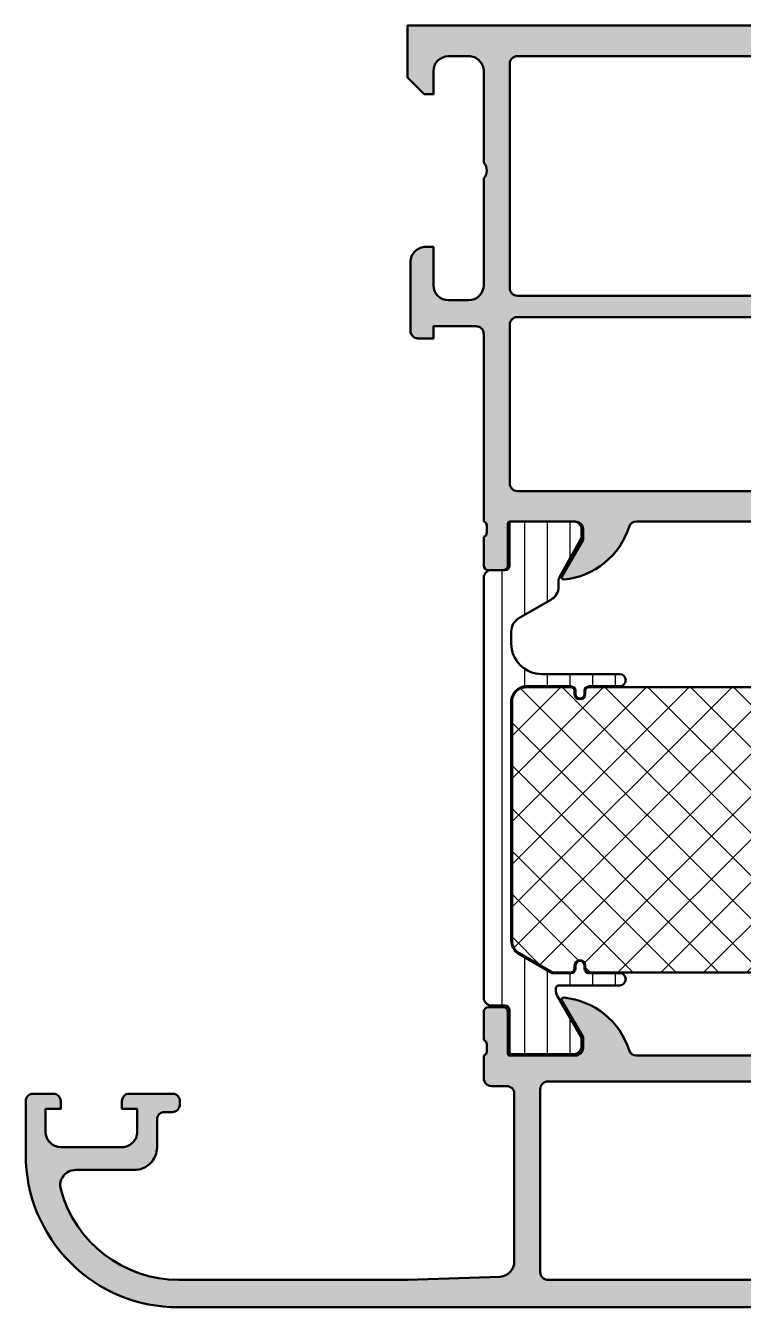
# Model space of a CAD drawing. Extents: x 0 to 94, y 0 to 84.
# Drawn here: x 0 to 47, y 0 to 84 of the extents above; entities that cross this region are included whole.
import ezdxf

# ---------------------------------------------------------------- set-up
doc = ezdxf.new("R2010")
doc.units = 0
for name, color, linetype, lineweight in [('0S-Alu contour', 7, 'Continuous', 50), ('0S-Alu hatch', 252, 'Continuous', 25), ('0S-Plastic contour', 254, 'Continuous', 50), ('0S-Plastic hatch', 253, 'Continuous', 25), ('0S-PT contour', 91, 'Continuous', 50), ('0S-PT hatch', 103, 'Continuous', 25)]:
    doc.layers.add(name, color=color, linetype=linetype, lineweight=lineweight)

# ---------------------------------------------------------------- blocks, each defined once
blk = doc.blocks.new('375530__6E255F5E_7215_4B21_BA2A_A71783EE3328_')
at = {"layer": '0S-Alu hatch'}
h = blk.add_hatch(color=256, dxfattribs=at)
edge = h.paths.add_edge_path()
edge.add_line((29.9999999999714, 16.5000152587884), (29.99999999997158, 14.99999999999932))
edge.add_arc((30.50001581442956, 15.0000158144573), 0.5000158147080705, 180.0018121461791, 269.9981878539085)
edge.add_line((30.49999999997146, 14.49999999999931), (31.49999999997169, 14.50001525878827))
edge.add_ellipse((31.49998418459643, 13.99999944366303), major_axis=(-0.5000158153753507, 0), ratio=1, start_angle=180.0000637535141, end_angle=269.99818774881413, ccw=False)
edge.add_line((31.99999999997146, 13.99999999999932), (31.99999999994316, 2.997451782227017))
edge.add_ellipse((30.99998945028843, 2.99746770164887), major_axis=(-1.000010549781437, 0), ratio=1, start_angle=94.08683987230688, end_angle=179.9990878939899, ccw=False)
edge.add_line((31.07125854486469, 2.000000000000114), (24.99999999997362, 1.799996406879358))
edge.add_line((24.99999999997362, 1.799996406879358), (10.0240386663645, 1.800002095251556))
edge.add_ellipse((10.02403866636444, 9.800002095251575), major_axis=(-8.000000000000018, 0), ratio=1, start_angle=14.900313355241622, end_angle=90.0000000000004, ccw=False)
edge.add_ellipse((3.259415955176407, 8.000035546874276), major_axis=(-1.000000000000137, 0), ratio=1, start_angle=-90.00000000000239, end_angle=14.900313355237927, ccw=False)
edge.add_line((3.25941595517645, 9.000035546874413), (7.099997656249342, 9.000035546874415))
edge.add_arc((7.113485404161719, 10.48658897996129), 1.486614620123902, 269.4801600747283, 359.8977336858262)
edge.add_line((8.60009765625, 10.4839355468747), (8.599997656249798, 12.3000976562497))
edge.add_ellipse((9.099948828125022, 12.30009765624943), major_axis=(-0.4999511718752245, 0), ratio=1, start_angle=269.99999999997885, end_angle=360, ccw=False)
edge.add_line((9.099948828125207, 12.80004882812466), (9.600037093931633, 12.80004882812454))
edge.add_arc((9.60003709393142, 13.30004882812453), 0.4999999999999858, 270.0000000000244, 360)
edge.add_line((10.1000370939314, 13.30004882812477), (10.10003709393163, 13.50004882812459))
edge.add_arc((9.600037093931675, 13.50004882812452), 0.4999999999999574, 0, 90.00000000000487)
edge.add_line((9.600037093931633, 14.00004882812448), (6.800048828125227, 14.00004882812459))
edge.add_arc((6.800048828125014, 13.50004882812435), 0.5000000000002416, 89.99999999997557, 180)
edge.add_line((6.300048828124772, 13.50004882812435), (6.300048828124772, 13.00004882812459))
edge.add_line((6.300048828124772, 13.00004882812459), (7.300048828124772, 13.00004882812459))
edge.add_line((7.300048828124772, 13.00004882812459), (7.300048828124886, 11.50004882812448))
edge.add_ellipse((6.300048828124744, 11.50004882812462), major_axis=(-1.000000000000142, 0), ratio=1, start_angle=89.99999999999511, end_angle=180, ccw=False)
edge.add_line((6.300048828124658, 10.50004882812447), (2.300048828124658, 10.50004882812447))
edge.add_ellipse((2.300048828124772, 11.50004882812425), major_axis=(-0.9999999999997726, 0), ratio=1, start_angle=0, end_angle=89.99999999999352, ccw=False)
edge.add_line((1.300048828125, 11.50004882812425), (1.300048828124886, 13.00004882812436))
edge.add_line((1.300048828124886, 13.00004882812436), (2.300048828124772, 13.00004882812459))
edge.add_line((2.300048828124772, 13.00004882812459), (2.300048828125113, 13.50004882812436))
edge.add_arc((1.800048828125056, 13.5000488281243), 0.500000000000057, 0, 89.99999999999349)
edge.add_line((1.800048828125113, 14.00004882812436), (0.5000488281249318, 14.00004882812436))
edge.add_arc((0.5000488281244913, 13.49999999999987), 0.5000488281244913, 89.99999999994952, 180)
edge.add_line((0, 13.49999999999987), (0, 9.999999999999773))
edge.add_arc((9.999999999999888, 9.999999999999888), 9.999999999999888, 180, 270.0000000000006)
edge.add_line((9.99999999999999, 0), (83.99996948239333, 0))
edge.add_arc((83.9999694823934, 10.00005071949983), 10.00005071949983, 269.9999999999997, 360)
edge.add_line((94.00002020189322, 10.00005071949976), (93.99996948239357, 13.49999999999977))
edge.add_arc((93.49992065426876, 13.49999999999956), 0.5000488281248039, 0, 90.00000000005373)
edge.add_line((93.4999206542683, 14.00004882812436), (92.19992065426798, 14.00004882812436))
edge.add_arc((92.1999206542682, 13.5000488281245), 0.4999999999998579, 90.0000000000228, 180)
edge.add_line((91.69992065426834, 13.5000488281245), (91.69992065426857, 13.00004882812459))
edge.add_line((91.69992065426857, 13.00004882812459), (92.69992065426857, 13.00004882812447))
edge.add_line((92.69992065426857, 13.00004882812447), (92.6999206542681, 11.50004882812448))
edge.add_ellipse((91.69992065426834, 11.50004882812425), major_axis=(-0.9999999999997726, 0), ratio=1, start_angle=90.00000000001961, end_angle=180, ccw=False)
edge.add_line((91.69992065426868, 10.50004882812447), (87.69992065426845, 10.50004882812447))
edge.add_ellipse((87.6999206542686, 11.50004882812473), major_axis=(-1.000000000000255, 0), ratio=1, start_angle=0, end_angle=89.99999999999193, ccw=False)
edge.add_line((86.69992065426834, 11.50004882812473), (86.69992065426857, 13.00004882812459))
edge.add_line((86.69992065426857, 13.00004882812459), (87.69992065426857, 13.00004882812447))
edge.add_line((87.69992065426857, 13.00004882812447), (87.69992065426857, 13.50004882812448))
edge.add_arc((87.19992065426833, 13.50004882812435), 0.5000000000002416, 0, 90.00000000003746)
edge.add_line((87.19992065426798, 14.00004882812459), (84.39993238846137, 14.00004882812436))
edge.add_arc((84.39993238846144, 13.50004882812463), 0.49999999999973, 90.00000000000813, 180)
edge.add_line((83.8999323884617, 13.50004882812463), (83.89993238846205, 13.30004882812488))
edge.add_arc((84.39993238846183, 13.30004882812444), 0.4999999999997869, 180, 269.9999999999593)
edge.add_line((84.39993238846147, 12.80004882812466), (84.90002065426825, 12.80004882812477))
edge.add_ellipse((84.90002065426823, 12.30009765624946), major_axis=(-0.4999511718753098, 0), ratio=1, start_angle=180, end_angle=269.9999999999984, ccw=False)
edge.add_line((85.39997182614356, 12.30009765624948), (85.39987182614334, 10.48393554687459))
edge.add_arc((86.88648407823162, 10.48658897996118), 1.4866146201239, 180.1022663141809, 270.5198399252717)
edge.add_line((86.899971826144, 9.000035546874305), (90.74055352721689, 9.000035546874415))
edge.add_ellipse((90.7405535272169, 8.000035546874376), major_axis=(-1.000000000000039, 0), ratio=1, start_angle=165.0996866447616, end_angle=270.00000000000165, ccw=False)
edge.add_ellipse((83.97593081602872, 9.80000209525161), major_axis=(-8.000000000000053, 0), ratio=1, start_angle=90.00000000000102, end_angle=165.0996866447592, ccw=False)
edge.add_line((83.97593081602886, 1.800002095251556), (69.00017703034712, 1.799996406958143))
edge.add_line((69.00017703034712, 1.799996406958143), (62.92871093744349, 2.000000000000454))
edge.add_ellipse((62.99998003201956, 2.997467701649137), major_axis=(-1.000010549781349, 0), ratio=1, start_angle=0.0009121060101051626, end_angle=85.9131601277042, ccw=False)
edge.add_line((61.99996948236492, 2.997451782227016), (61.99996948239345, 13.99999999999943))
edge.add_ellipse((62.49995404573664, 14.00001543665613), major_axis=(-0.4999845635814881, 0), ratio=1, start_angle=-90.00176896515723, end_angle=0.0017689652212879992, ccw=False)
edge.add_line((62.49996948239322, 14.49999999999931), (63.49996948239345, 14.50001525878849))
edge.add_arc((63.49998491991129, 14.99999982103224), 0.4999845624820759, 269.9982309361424, 360.0000205083468)
edge.add_line((63.99996948239333, 14.99999999999932), (63.99996948239333, 16.50001525878911))
edge.add_ellipse((64.07880592893582, 16.76753585078185), major_axis=(-0.2788950563269165, 0), ratio=1, start_angle=-1.1645893740098927, end_angle=73.58012358059523, ccw=False)
edge.add_line((63.79996848239328, 16.77320425877979), (63.79996848239327, 17.22679825877976))
edge.add_ellipse((64.07883657803644, 17.23245891825683), major_axis=(-0.2789255417371578, 0), ratio=1, start_angle=-73.57540544464229, end_angle=1.1628700728880972, ccw=False)
edge.add_line((63.99996948239326, 17.50000225877977), (63.99996948239326, 19.38001325878829))
edge.add_arc((63.69996948239327, 19.38001325878829), 0.2999999999999971, 0, 90)
edge.add_line((63.69996948239327, 19.68001325878829), (62.71999516335047, 19.68001325878829))
edge.add_arc((62.71999516335047, 19.38001325878829), 0.3000000000000007, 90, 180)
edge.add_line((62.41999516335048, 19.38001325878829), (62.41999516335048, 16.62001525878831))
edge.add_ellipse((62.29999516335047, 16.62001525878829), major_axis=(-0.1200000000000045, 0), ratio=1, start_angle=90.00000000000682, end_angle=180, ccw=False)
edge.add_line((62.29999516335048, 16.50001525878829), (57.99996948239325, 16.50001525878829))
edge.add_ellipse((57.99996948239324, 17.00001525878828), major_axis=(-0.5, 0), ratio=1, start_angle=0, end_angle=90.00000000000159, ccw=False)
edge.add_line((57.49996948239324, 17.00001525878828), (57.49996948239328, 17.70001525878828))
edge.add_line((57.49996948239328, 17.70001525878828), (58.88146494001562, 20.09283558181587))
edge.add_arc((58.76184969774499, 20.16189547414003), 0.138119784648272, 329.9999999999891, 455.6225775507785)
edge.add_arc((59.23819272356719, 15.32340639694106), 4.999999999999443, 95.62257755079484, 162.2515836439309)
edge.add_ellipse((53.99996948239333, 17.0000152587889), major_axis=(-0.5000000000006217, 0), ratio=1, start_angle=89.99999999998857, end_angle=162.251583643918, ccw=False)
edge.add_line((53.99996948239323, 16.50001525878828), (39.99999999997136, 16.50001525878829))
edge.add_ellipse((39.9999999999714, 17.00001525878773), major_axis=(-0.4999999999994387, 0), ratio=1, start_angle=17.74841635606481, end_angle=89.99999999999591, ccw=False)
edge.add_arc((34.76177675879756, 15.3234063969398), 5.000000000000629, 17.74841635607177, 84.37742244920776)
edge.add_arc((35.23811978461964, 20.16189547413998), 0.1381197846482636, 84.37742244921516, 210.0000000000164)
edge.add_line((35.11850454234902, 20.09283558181582), (36.49999999997139, 17.70001525878825))
edge.add_line((36.49999999997139, 17.70001525878825), (36.49999999997137, 17.00001525878828))
edge.add_ellipse((35.99999999997135, 17.0000152587883), major_axis=(-0.5000000000000142, 0), ratio=1, start_angle=90.00000000000159, end_angle=180, ccw=False)
edge.add_line((35.99999999997137, 16.50001525878828), (31.69997431901419, 16.50001525878841))
edge.add_ellipse((31.69997431901418, 16.6200152587884), major_axis=(-0.1199999999999974, 0), ratio=1, start_angle=0, end_angle=90.00000000000341, ccw=False)
edge.add_line((31.57997431901419, 16.6200152587884), (31.57997431901419, 19.38001325878839))
edge.add_arc((31.27997431901417, 19.38001325878839), 0.3000000000000149, 0, 89.99999999999935)
edge.add_line((31.27997431901417, 19.68001325878841), (30.29999999997139, 19.68001325878841))
edge.add_arc((30.29999999997139, 19.3800132587884), 0.3000000000000007, 90.00000000000067, 180)
edge.add_line((29.9999999999714, 19.3800132587884), (29.9999999999714, 17.50000225877988))
edge.add_ellipse((29.92113290432823, 17.23245891825694), major_axis=(-0.2789255417371423, 0), ratio=1, start_angle=178.8371299271139, end_angle=253.5754054446462, ccw=False)
edge.add_line((30.20000099997139, 17.22679825877988), (30.20000099997139, 16.77320425877989))
edge.add_ellipse((29.92116355342835, 16.76753585078152), major_axis=(-0.2788950563274307, 0), ratio=1, start_angle=106.4198764194924, end_angle=181.1645893740976, ccw=False)
edge = h.paths.add_edge_path()
edge.add_line((59.7999816894104, 1.800015497207027), (34.19998779295429, 1.800015497207027))
edge.add_ellipse((34.20001447298461, 2.300042177237344), major_axis=(-0.5000266807421027, 0), ratio=1, start_angle=0.0030571432409942645, end_angle=89.99694285686343, ccw=False)
edge.add_line((33.69998779295429, 2.300015497207027), (33.69998779295429, 14.30001220703059))
edge.add_ellipse((34.20001447298461, 14.29998552700027), major_axis=(-0.5000266807421027, 0), ratio=1, start_angle=270.0030571431366, end_angle=359.99694285675906, ccw=False)
edge.add_line((34.19998779295429, 14.80001220703059), (59.7999816894104, 14.80001220703059))
edge.add_ellipse((59.79997677459123, 14.3000378091582), major_axis=(-0.4999743978965494, 0), ratio=1, start_angle=179.9970660620503, end_angle=269.9994367743692, ccw=False)
edge.add_line((60.29995117183228, 14.30001220703059), (60.29995117183228, 2.300015497207027))
edge.add_ellipse((59.79997677459121, 2.299989895079434), major_axis=(-0.4999743978965638, 0), ratio=1, start_angle=90.00056322563239, end_angle=180.0029339379498, ccw=False)
at = {"layer": '0S-Alu contour', "color": 7}
for points in [[(29.9999999999714, 19.3800132587884), (29.9999999999714, 17.50000225877988)], [(31.27997431901417, 19.68001325878841), (30.29999999997139, 19.68001325878841)], [(31.57997431901419, 16.6200152587884), (31.57997431901419, 19.38001325878839)], [(35.11850454234902, 20.09283558181582), (36.49999999997139, 17.70001525878825), (36.49999999997137, 17.00001525878828)], [(57.49996948239324, 17.00001525878828), (57.49996948239328, 17.70001525878828), (58.88146494001562, 20.09283558181587)], [(62.41999516335048, 19.38001325878829), (62.41999516335048, 16.62001525878831)], [(63.69996948239327, 19.68001325878829), (62.71999516335047, 19.68001325878829)], [(63.99996948239326, 17.50000225877977), (63.99996948239326, 19.38001325878829)], [(30.20000099997139, 17.22679825877988), (30.20000099997139, 16.77320425877989)], [(63.79996848239328, 16.77320425877979), (63.79996848239327, 17.22679825877976)], [(29.9999999999714, 16.5000152587884), (29.99999999997158, 14.99999999999932)], [(35.99999999997137, 16.50001525878828), (31.69997431901419, 16.50001525878841)], [(53.99996948239323, 16.50001525878828), (39.99999999997136, 16.50001525878829)], [(62.29999516335048, 16.50001525878829), (57.99996948239325, 16.50001525878829)], [(63.99996948239333, 14.99999999999932), (63.99996948239333, 16.50001525878911)], [(30.49999999997146, 14.49999999999931), (31.49999999997169, 14.50001525878827)], [(33.69998779295429, 2.300015497207027), (33.69998779295429, 14.30001220703059)], [(34.19998779295429, 14.80001220703059), (59.7999816894104, 14.80001220703059)], [(60.29995117183228, 14.30001220703059), (60.29995117183228, 2.300015497207027)], [(62.49996948239322, 14.49999999999931), (63.49996948239345, 14.50001525878849)], [(0, 13.49999999999987), (0, 9.999999999999773)], [(1.800048828125113, 14.00004882812436), (0.5000488281249318, 14.00004882812436)], [(1.300048828125, 11.50004882812425), (1.300048828124886, 13.00004882812436), (2.300048828124772, 13.00004882812459), (2.300048828125113, 13.50004882812436)], [(6.300048828124772, 13.50004882812435), (6.300048828124772, 13.00004882812459), (7.300048828124772, 13.00004882812459), (7.300048828124886, 11.50004882812448)], [(9.600037093931633, 14.00004882812448), (6.800048828125227, 14.00004882812459)], [(10.1000370939314, 13.30004882812477), (10.10003709393163, 13.50004882812459)], [(31.99999999997146, 13.99999999999932), (31.99999999994316, 2.997451782227017)], [(61.99996948236492, 2.997451782227016), (61.99996948239345, 13.99999999999943)], [(83.8999323884617, 13.50004882812463), (83.89993238846205, 13.30004882812488)], [(87.19992065426798, 14.00004882812459), (84.39993238846137, 14.00004882812436)], [(86.69992065426834, 11.50004882812473), (86.69992065426857, 13.00004882812459), (87.69992065426857, 13.00004882812447), (87.69992065426857, 13.50004882812448)], [(91.69992065426834, 13.5000488281245), (91.69992065426857, 13.00004882812459), (92.69992065426857, 13.00004882812447), (92.6999206542681, 11.50004882812448)], [(93.4999206542683, 14.00004882812436), (92.19992065426798, 14.00004882812436)], [(94.00002020189322, 10.00005071949976), (93.99996948239357, 13.49999999999977)], [(9.099948828125207, 12.80004882812466), (9.600037093931633, 12.80004882812454)], [(84.39993238846147, 12.80004882812466), (84.90002065426825, 12.80004882812477)], [(8.60009765625, 10.4839355468747), (8.599997656249798, 12.3000976562497)], [(85.39997182614356, 12.30009765624948), (85.39987182614334, 10.48393554687459)], [(6.300048828124658, 10.50004882812447), (2.300048828124658, 10.50004882812447)], [(91.69992065426868, 10.50004882812447), (87.69992065426845, 10.50004882812447)], [(3.25941595517645, 9.000035546874413), (7.099997656249342, 9.000035546874415)], [(86.899971826144, 9.000035546874305), (90.74055352721689, 9.000035546874415)], [(31.07125854486469, 2.000000000000114), (24.99999999997362, 1.799996406879358), (10.0240386663645, 1.800002095251556)], [(59.7999816894104, 1.800015497207027), (34.19998779295429, 1.800015497207027)], [(83.97593081602886, 1.800002095251556), (69.00017703034712, 1.799996406958143), (62.92871093744349, 2.000000000000454)], [(9.99999999999999, 0), (83.99996948239333, 0)]]:
    blk.add_lwpolyline(points, dxfattribs=at)
for centre, radius, start, end in [((35.23811978461964, 20.16189547413998), 0.1381197846482636, 84.37742244921516, 210.0000000000164), ((34.76177675879756, 15.3234063969398), 5.000000000000629, 17.74841635607177, 84.37742244920776), ((59.23819272356719, 15.32340639694106), 4.999999999999443, 95.62257755079484, 162.2515836439309), ((58.76184969774499, 20.16189547414003), 0.138119784648272, 329.9999999999891, 95.62257755077854), ((30.29999999997139, 19.3800132587884), 0.3000000000000007, 90.00000000000067, 180), ((31.27997431901417, 19.38001325878839), 0.3000000000000149, 0, 89.99999999999935), ((62.71999516335047, 19.38001325878829), 0.3000000000000007, 90, 180), ((63.69996948239327, 19.38001325878829), 0.2999999999999971, 0, 90), ((30.50001581442956, 15.0000158144573), 0.5000158147080705, 180.0018121461791, 269.9981878539085), ((63.49998491991129, 14.99999982103224), 0.4999845624820759, 269.9982309361424, 2.05083467477e-05), ((0.5000488281244913, 13.49999999999987), 0.5000488281244913, 89.99999999994952, 180), ((1.800048828125056, 13.5000488281243), 0.500000000000057, 0, 89.99999999999349), ((6.800048828125014, 13.50004882812435), 0.5000000000002416, 89.99999999997557, 180), ((9.600037093931675, 13.50004882812452), 0.4999999999999574, 0, 90.00000000000487), ((84.39993238846144, 13.50004882812463), 0.49999999999973, 90.00000000000813, 180), ((87.19992065426833, 13.50004882812435), 0.5000000000002416, 0, 90.00000000003746), ((92.1999206542682, 13.5000488281245), 0.4999999999998579, 90.0000000000228, 180), ((93.49992065426876, 13.49999999999956), 0.5000488281248039, 0, 90.00000000005373), ((9.60003709393142, 13.30004882812453), 0.4999999999999858, 270.0000000000244, 0), ((84.39993238846183, 13.30004882812444), 0.4999999999997869, 180, 269.9999999999593), ((7.113485404161719, 10.48658897996129), 1.486614620123902, 269.4801600747283, 359.8977336858262), ((86.88648407823162, 10.48658897996118), 1.4866146201239, 180.1022663141809, 270.5198399252717), ((9.999999999999888, 9.999999999999888), 9.999999999999888, 180, 270.0000000000006), ((83.9999694823934, 10.00005071949983), 10.00005071949983, 269.9999999999997, 0)]:
    blk.add_arc(centre, radius, start, end, dxfattribs=at)
at = {"layer": '0S-Alu contour', "color": 7, "extrusion": (0, 0, -1)}
for centre, radius, start, end in [((-29.92113290432823, 17.23245891825694), 0.2789255417371423, 106.4245945553538, 181.1628700728862), ((-35.99999999997135, 17.0000152587883), 0.5000000000000142, 180, 269.9999999999984), ((-39.9999999999714, 17.00001525878773), 0.4999999999994387, 270.0000000000041, 342.2515836439352), ((-53.99996948239333, 17.0000152587889), 0.5000000000006217, 197.7484163560821, 270.0000000000114), ((-57.99996948239324, 17.00001525878828), 0.5, 269.9999999999984, 0), ((-64.07883657803644, 17.23245891825683), 0.2789255417371578, 358.8371299271119, 73.57540544464234), ((-29.92116355342835, 16.76753585078152), 0.2788950563274307, 178.8354106259024, 253.5801235805076), ((-31.69997431901418, 16.6200152587884), 0.1199999999999974, 269.9999999999966, 0), ((-62.29999516335047, 16.62001525878829), 0.1200000000000045, 180, 269.9999999999932), ((-64.07880592893582, 16.76753585078185), 0.2788950563269165, 286.4198764194048, 1.164589374009916), ((-31.49998418459643, 13.99999944366303), 0.5000158153753507, 90.00181225118585, 179.9999362464859), ((-34.20001447298461, 14.29998552700027), 0.5000266807421027, 0.0030571432409504, 89.99694285686341), ((-59.79997677459123, 14.3000378091582), 0.4999743978965494, 90.00056322563078, 180.0029339379498), ((-62.49995404573664, 14.00001543665613), 0.4999845635814881, 359.9982310347787, 90.00176896515715), ((-9.099948828125022, 12.30009765624943), 0.4999511718752246, 0, 90.00000000002115), ((-84.90002065426823, 12.30009765624946), 0.4999511718753098, 90.0000000000016, 180), ((-2.300048828124772, 11.50004882812425), 0.9999999999997726, 270.0000000000065, 0), ((-6.300048828124744, 11.50004882812462), 1.000000000000142, 180, 270.0000000000049), ((-87.6999206542686, 11.50004882812473), 1.000000000000255, 270.0000000000081, 0), ((-91.69992065426834, 11.50004882812425), 0.9999999999997726, 180, 269.9999999999804), ((-3.259415955176407, 8.000035546874276), 1.000000000000137, 345.0996866447621, 90.00000000000249), ((-90.7405535272169, 8.000035546874376), 1.000000000000039, 89.99999999999837, 194.9003133552385), ((-10.02403866636444, 9.800002095251575), 8.000000000000018, 269.9999999999996, 345.0996866447584), ((-83.97593081602872, 9.80000209525161), 8.000000000000053, 194.9003133552409, 269.999999999999), ((-30.99998945028843, 2.99746770164887), 1.000010549781437, 180.0009121060101, 265.9131601276931), ((-62.99998003201956, 2.997467701649137), 1.000010549781349, 274.0868398722958, 359.9990878939899), ((-34.20001447298461, 2.300042177237344), 0.5000266807421027, 270.0030571431366, 359.996942856759), ((-59.79997677459121, 2.299989895079434), 0.4999743978965638, 179.9970660620502, 269.9994367743676)]:
    blk.add_arc(centre, radius, start, end, dxfattribs=at)
blk = doc.blocks.new('398960__DC1D33CC_0C0A_4DEE_B283_9D5B9E43F5C8_')
at = {"layer": '0S-Alu hatch'}
h = blk.add_hatch(color=256, dxfattribs=at)
edge = h.paths.add_edge_path()
edge.add_line((68.99982738969332, 84.00000000000027), (24.99995434281418, 84))
edge.add_line((24.99995434281418, 84), (24.99995434281304, 80.60000610351602))
edge.add_line((24.99995434281304, 80.60000610351602), (26.09995281693516, 79.50000000000016))
edge.add_line((26.09995281693516, 79.50000000000016), (26.69995129105603, 79.50000000000004))
edge.add_line((26.69995129105603, 79.50000000000004), (26.69995129105574, 81.00012054488423))
edge.add_ellipse((27.69995681065392, 81.00011502528507), major_axis=(-1.000005519613415, 0), ratio=1, start_angle=270.00031624785674, end_angle=359.99968375205344, ccw=False)
edge.add_line((27.69995129105711, 82.00012054488327), (28.99994671340822, 82.00012054488317))
edge.add_ellipse((28.99996197232481, 81.00012817440363), major_axis=(-0.9999923705959503, 0), ratio=1, start_angle=179.9991257291162, end_angle=270.00087427819085, ccw=False)
edge.add_line((29.99995434280435, 81.00011291561457), (29.99994671341879, 74.99999992976777))
edge.add_ellipse((29.47499914326169, 74.5000075989749), major_axis=(-0.7249567450996857, 0), ratio=1, start_angle=136.3947622149086, end_angle=223.6052377851316, ccw=False)
edge.add_line((29.99994671341914, 74.00001526818241), (29.99999999997168, 66.999999725347))
edge.add_ellipse((28.99994120224212, 67.00005852307635), major_axis=(-1.000058799458046, 0), ratio=1, start_angle=90.00336866361329, end_angle=179.996631336242, ccw=False)
edge.add_line((28.9999999999706, 65.99999972534678), (27.69995117184623, 65.99999972534731))
edge.add_ellipse((27.70003868852883, 67.00008712281031), major_axis=(-1.000087401292255, 0), ratio=1, start_angle=0.0050070680665044165, end_angle=89.9949861016645, ccw=False)
edge.add_line((26.6999512910554, 66.99999972534881), (26.69995129105569, 69.50001525878899))
edge.add_line((26.69995129105569, 69.50001525878899), (26.19995129104562, 69.50001525878884))
edge.add_arc((26.19992840199925, 68.50003814624455), 0.9999771128062463, 89.99868852422958, 180.0034971356453)
edge.add_line((25.19995129105569, 68.49997711111014), (25.2000123262121, 63.999999725347))
edge.add_arc((25.69998158559173, 63.99997661371024), 0.4999692599138061, 179.9973514386468, 270.0035228322654)
edge.add_line((25.70001232621267, 63.50000735474148), (26.70001232621188, 63.4999997253471))
edge.add_line((26.70001232621188, 63.4999997253471), (26.70001232621188, 64.29999514771063))
edge.add_line((26.70001232621188, 64.29999514771063), (29.4999999999718, 64.29999514771053))
edge.add_ellipse((29.49999999997189, 63.79999514771057), major_axis=(-0.4999999999999574, 0), ratio=1, start_angle=180, end_angle=270.000000000011, ccw=False)
edge.add_line((29.99999999997185, 63.79999514771057), (29.99999999997124, 51.50034669530603))
edge.add_ellipse((29.92116355342817, 51.23282610331293), major_axis=(-0.278895056327418, 0), ratio=1, start_angle=178.8354106259032, end_angle=253.58012358050388, ccw=False)
edge.add_line((30.20000099997121, 51.22715769531456), (30.20000099997121, 50.77356369531456))
edge.add_ellipse((29.92113290432801, 50.7679030358375), major_axis=(-0.2789255417371789, 0), ratio=1, start_angle=106.42459455536249, end_angle=181.1628700728862, ccw=False)
edge.add_line((29.99999999997122, 50.50035969531455), (29.99999999997122, 48.62034869530606))
edge.add_arc((30.29999999997124, 48.62034869530603), 0.3000000000000185, 180, 270)
edge.add_line((30.29999999997124, 48.32034869530602), (31.27997431901397, 48.32034869530605))
edge.add_arc((31.27997431901404, 48.62034869530599), 0.2999999999999545, 269.9999999999878, 360)
edge.add_line((31.57997431901399, 48.62034869530599), (31.579974319014, 51.38034669530602))
edge.add_ellipse((31.6999741456633, 51.38034669530604), major_axis=(-0.1199998266492948, 0), ratio=1, start_angle=270.00000000002717, end_angle=360, ccw=False)
edge.add_line((31.69997414566324, 51.50034652195533), (35.99999999997163, 51.50034669530622))
edge.add_ellipse((35.99999999997168, 51.00034669530635), major_axis=(-0.4999999999998792, 0), ratio=1, start_angle=180, end_angle=270.0000000000057, ccw=False)
edge.add_line((36.49999999997156, 51.00034669530635), (36.49999999997156, 50.30034669530645))
edge.add_line((36.49999999997156, 50.30034669530645), (35.11850454234922, 47.9075263722787))
edge.add_arc((35.23811978461985, 47.83846647995446), 0.1381197846483251, 149.9999999999627, 275.6225775507822)
edge.add_arc((34.76177675879664, 52.67695555715888), 5.00000000000502, 275.6225775508004, 342.2515836439355)
edge.add_ellipse((39.99999999997098, 51.00034669531065), major_axis=(-0.4999999999956202, 0), ratio=1, start_angle=269.9999999999202, end_angle=342.25158364384686, ccw=False)
edge.add_line((39.99999999997168, 51.50034669530627), (53.99982750413015, 51.50034669530647))
edge.add_ellipse((53.99982750412933, 51.00034669530568), major_axis=(-0.5000000000007816, 0), ratio=1, start_angle=197.7484163559707, end_angle=269.9999999999055, ccw=False)
edge.add_arc((59.23805074530291, 52.67695555715317), 4.999999999998914, 197.7484163560773, 264.3774224492176)
edge.add_arc((58.76170771948203, 47.83846647995455), 0.138119784648216, 264.3774224491477, 389.9999999999516)
edge.add_line((58.88132296175268, 47.90752637227855), (57.49982750413015, 50.30034669530645))
edge.add_line((57.49982750413015, 50.30034669530645), (57.49982750413015, 51.00034669530637))
edge.add_ellipse((57.99982750413018, 51.00034669530599), major_axis=(-0.5000000000000285, 0), ratio=1, start_angle=269.9999999999585, end_angle=360, ccw=False)
edge.add_line((57.99982750413054, 51.50034669530602), (62.29985409537412, 51.50034578501949))
edge.add_ellipse((62.29985409537412, 51.38034669530618), major_axis=(-0.1199990897133105, 0), ratio=1, start_angle=180, end_angle=270, ccw=False)
edge.add_line((62.41985318508744, 51.38034669530618), (62.41985318508743, 48.62034869530617))
edge.add_arc((62.71985318508744, 48.62034869530617), 0.3000000000000114, 180, 270.0000000000135)
edge.add_line((62.71985318508751, 48.32034869530616), (63.69982750413019, 48.32034869530618))
edge.add_arc((63.69982750413026, 48.62034869530614), 0.2999999999999545, 269.9999999999864, 360)
edge.add_line((63.99982750413022, 48.62034869530614), (63.99982750413021, 50.50035969531468))
edge.add_ellipse((64.07869459977343, 50.76790303583764), major_axis=(-0.2789255417371788, 0), ratio=1, start_angle=-1.1628700728890067, end_angle=73.5754054446362, ccw=False)
edge.add_line((63.79982650413023, 50.77356369531472), (63.79982650413022, 51.2271576953147))
edge.add_ellipse((64.0786639506733, 51.23282610331308), major_axis=(-0.2788950563274736, 0), ratio=1, start_angle=-73.58012358049831, end_angle=1.1645893740997053, ccw=False)
edge.add_line((63.9998275041302, 51.50034669530623), (63.99982750412975, 63.79999514771057))
edge.add_ellipse((64.49982750412983, 63.79999514771059), major_axis=(-0.500000000000071, 0), ratio=1, start_angle=270.00000000000324, end_angle=360, ccw=False)
edge.add_line((64.4998275041298, 64.29999514771066), (67.29981517788912, 64.2999951477107))
edge.add_line((67.29981517788912, 64.2999951477107), (67.29981517788916, 63.49999972534708))
edge.add_line((67.29981517788916, 63.49999972534708), (68.2998151778891, 63.5000073547415))
edge.add_arc((68.29984591850962, 63.99997661370995), 0.4999692599134925, 269.996477167783, 360.0026485613531)
edge.add_line((68.79981517788892, 63.99999972534696), (68.79987621304518, 68.49999972534684))
edge.add_arc((67.79978874247601, 68.49991225477805), 1.000087474394385, 0.0050112559646679, 89.99498874390515)
edge.add_line((67.79987621304518, 69.49999972534722), (67.29987621304518, 69.49999972534722))
edge.add_line((67.29987621304518, 69.49999972534722), (67.29987621304505, 66.99999972534746))
edge.add_ellipse((66.2997888155719, 67.00008712280984), major_axis=(-1.00008740129199, 0), ratio=1, start_angle=90.00501389832692, end_angle=179.994992931788, ccw=False)
edge.add_line((66.29987633225436, 65.9999997253471), (64.99982750412981, 65.99999972534734))
edge.add_ellipse((64.99988630185851, 67.00005852307638), major_axis=(-1.000058799457524, 0), ratio=1, start_angle=0.0033686637580103707, end_angle=89.99663133637432, ccw=False)
edge.add_line((63.99982750412947, 66.99999972534536), (63.99982750412958, 73.99999972534722))
edge.add_ellipse((64.5246668444481, 74.49999972534722), major_axis=(-0.7248836686986273, 0), ratio=1, start_angle=-43.61157673630481, end_angle=43.61157673630453, ccw=False)
edge.add_line((63.99982750412959, 74.99999972534722), (63.99982750412964, 81.00043483925428))
edge.add_ellipse((64.9998823128173, 81.00038766035019), major_axis=(-1.000054809800528, 0), ratio=1, start_angle=270.0031401344314, end_angle=359.997296995918, ccw=False)
edge.add_line((64.99982750412866, 82.00044246864879), (66.29987633225441, 82.00044246864846))
edge.add_ellipse((66.29978988663866, 81.00035614156435), major_axis=(-1.000086330820219, 0), ratio=1, start_angle=180.0053828449331, end_angle=269.9950474586109, ccw=False)
edge.add_line((67.29987621304535, 81.00045009804207), (67.29987621304514, 79.4999925727896))
edge.add_line((67.29987621304514, 79.4999925727896), (67.89985179898336, 79.49999257278982))
edge.add_line((67.89985179898336, 79.49999257278982), (68.99982738969311, 80.59996792030879))
edge.add_line((68.99982738969311, 80.59996792030879), (68.99982738969332, 84.00000000000027))
edge = h.paths.add_edge_path()
edge.add_ellipse((32.19992672753722, 66.79998011762093), major_axis=(-0.4999769381939496, 0), ratio=1, start_angle=-0.0026428766976778206, end_angle=89.99914571312422, ccw=False)
edge.add_line((31.69994978987516, 66.80000318000695), (31.69994976517704, 81.50000305175809))
edge.add_ellipse((32.19994976540957, 81.50000305175809), major_axis=(-0.5000000002325323, 0), ratio=1, start_angle=269.9982514721511, end_angle=360, ccw=False)
edge.add_line((32.19996502419359, 82.00000305175779), (61.79981224534071, 82.00000305175803))
edge.add_ellipse((61.79980950447276, 81.5000003108901), major_axis=(-0.5000027408754538, 0), ratio=1, start_angle=180.0003140784808, end_angle=269.99968592139123, ccw=False)
edge.add_line((62.2998122453407, 81.50000305175762), (62.29981227003872, 66.80000318000722))
edge.add_ellipse((61.79981227003853, 66.80000318000722), major_axis=(-0.5000000000001849, 0), ratio=1, start_angle=90.00000000000807, end_angle=180, ccw=False)
edge.add_line((61.7998122700386, 66.30000318000702), (32.1999192728217, 66.30000317948257))
edge = h.paths.add_edge_path()
edge.add_line((61.79981224534036, 53.5003466953065), (32.19991924812346, 53.50034669478201))
edge.add_ellipse((32.19992670283898, 54.00032363292039), major_axis=(-0.4999769381939567, 0), ratio=1, start_angle=-0.0026428766976778206, end_angle=89.99914571312422, ccw=False)
edge.add_line((31.69994976517692, 54.00034669530639), (31.69994976517704, 64.4000030517477))
edge.add_ellipse((32.19994976540957, 64.40000305175809), major_axis=(-0.5000000002325323, 0), ratio=1, start_angle=269.9982514721511, end_angle=360, ccw=False)
edge.add_line((32.19996502419359, 64.90000305175779), (61.79981224534071, 64.90000305175802))
edge.add_ellipse((61.79980950447276, 64.40000031089008), major_axis=(-0.5000027408754538, 0), ratio=1, start_angle=180.0003140784808, end_angle=269.99968592139123, ccw=False)
edge.add_line((62.2998122453407, 64.4000030517576), (62.2998122453407, 54.0003466953069))
edge.add_ellipse((61.79981224534031, 54.0003466953069), major_axis=(-0.5000000000003979, 0), ratio=1, start_angle=90.00000000000648, end_angle=180, ccw=False)
at = {"layer": '0S-Alu contour', "color": 7}
for points in [[(68.99982738969332, 84.00000000000027), (24.99995434281418, 84), (24.99995434281304, 80.60000610351602), (26.09995281693516, 79.50000000000016), (26.69995129105603, 79.50000000000004), (26.69995129105574, 81.00012054488423)], [(67.29987621304535, 81.00045009804207), (67.29987621304514, 79.4999925727896), (67.89985179898336, 79.49999257278982), (68.99982738969311, 80.59996792030879), (68.99982738969332, 84.00000000000027)], [(27.69995129105711, 82.00012054488327), (28.99994671340822, 82.00012054488317)], [(31.69994978987516, 66.80000318000695), (31.69994976517704, 81.50000305175809)], [(32.19996502419359, 82.00000305175779), (61.79981224534071, 82.00000305175803)], [(62.2998122453407, 81.50000305175762), (62.29981227003872, 66.80000318000722)], [(64.99982750412866, 82.00044246864879), (66.29987633225441, 82.00044246864846)], [(29.99995434280435, 81.00011291561457), (29.99994671341879, 74.99999992976777)], [(63.99982750412959, 74.99999972534722), (63.99982750412964, 81.00043483925428)], [(29.99994671341914, 74.00001526818241), (29.99999999997168, 66.999999725347)], [(63.99982750412947, 66.99999972534536), (63.99982750412958, 73.99999972534722)], [(26.6999512910554, 66.99999972534881), (26.69995129105569, 69.50001525878899), (26.19995129104562, 69.50001525878884)], [(67.79987621304518, 69.49999972534722), (67.29987621304518, 69.49999972534722), (67.29987621304505, 66.99999972534746)], [(25.19995129105569, 68.49997711111014), (25.2000123262121, 63.999999725347)], [(68.79981517788892, 63.99999972534696), (68.79987621304518, 68.49999972534684)], [(28.9999999999706, 65.99999972534678), (27.69995117184623, 65.99999972534731)], [(61.7998122700386, 66.30000318000702), (32.1999192728217, 66.30000317948257)], [(66.29987633225436, 65.9999997253471), (64.99982750412981, 65.99999972534734)], [(32.19996502419359, 64.90000305175779), (61.79981224534071, 64.90000305175802)], [(25.70001232621267, 63.50000735474148), (26.70001232621188, 63.4999997253471), (26.70001232621188, 64.29999514771063), (29.4999999999718, 64.29999514771053)], [(31.69994976517692, 54.00034669530639), (31.69994976517704, 64.4000030517477)], [(62.2998122453407, 64.4000030517576), (62.2998122453407, 54.0003466953069)], [(64.4998275041298, 64.29999514771066), (67.29981517788912, 64.2999951477107), (67.29981517788916, 63.49999972534708), (68.2998151778891, 63.5000073547415)], [(29.99999999997185, 63.79999514771057), (29.99999999997124, 51.50034669530603)], [(63.9998275041302, 51.50034669530623), (63.99982750412975, 63.79999514771057)], [(61.79981224534036, 53.5003466953065), (32.19991924812346, 53.50034669478201)], [(31.57997431901399, 48.62034869530599), (31.579974319014, 51.38034669530602)], [(31.69997414566324, 51.50034652195533), (35.99999999997163, 51.50034669530622)], [(39.99999999997168, 51.50034669530627), (53.99982750413015, 51.50034669530647)], [(57.99982750413054, 51.50034669530602), (62.29985409537412, 51.50034578501949)], [(62.41985318508744, 51.38034669530618), (62.41985318508743, 48.62034869530617)], [(29.99999999997122, 50.50035969531455), (29.99999999997122, 48.62034869530606)], [(30.20000099997121, 51.22715769531456), (30.20000099997121, 50.77356369531456)], [(36.49999999997156, 51.00034669530635), (36.49999999997156, 50.30034669530645), (35.11850454234922, 47.9075263722787)], [(58.88132296175268, 47.90752637227855), (57.49982750413015, 50.30034669530645), (57.49982750413015, 51.00034669530637)], [(63.79982650413023, 50.77356369531472), (63.79982650413022, 51.2271576953147)], [(63.99982750413022, 48.62034869530614), (63.99982750413021, 50.50035969531468)], [(30.29999999997124, 48.32034869530602), (31.27997431901397, 48.32034869530605)], [(62.71985318508751, 48.32034869530616), (63.69982750413019, 48.32034869530618)]]:
    blk.add_lwpolyline(points, dxfattribs=at)
at = {"layer": '0S-Alu contour', "color": 7, "extrusion": (0, 0, -1)}
for centre, radius, start, end in [((-27.69995681065392, 81.00011502528507), 1.000005519613415, 0.0003162479465275, 89.99968375214324), ((-28.99996197232481, 81.00012817440363), 0.9999923705959503, 89.99912572180916, 180.0008742708838), ((-32.19994976540957, 81.50000305175809), 0.5000000002325323, 0, 90.00174852784889), ((-61.79980950447276, 81.5000003108901), 0.5000027408754538, 90.0003140786088, 179.9996859215192), ((-64.9998823128173, 81.00038766035019), 1.000054809800528, 0.0027030040819815, 89.99685986556855), ((-66.29978988663866, 81.00035614156435), 1.000086330820219, 90.00495254138909, 179.9946171550669), ((-29.47499914326169, 74.5000075989749), 0.7249567450996859, 136.3947622148684, 223.6052377850915), ((-64.5246668444481, 74.49999972534722), 0.7248836686986273, 316.3884232636955, 43.61157673630487), ((-27.70003868852883, 67.00008712281031), 1.000087401292255, 270.0050138983355, 359.9949929319335), ((-28.99994120224212, 67.00005852307635), 1.000058799458046, 180.003368663758, 269.9966313363867), ((-32.19992672753722, 66.79998011762093), 0.4999769381939497, 270.0008542868758, 0.0026428766976818), ((-61.79981227003853, 66.80000318000722), 0.5000000000001849, 180, 269.9999999999919), ((-64.99988630185851, 67.00005852307638), 1.000058799457524, 270.0033686636257, 359.996631336242), ((-66.2997888155719, 67.00008712280984), 1.00008740129199, 180.0050070682121, 269.9949861016731), ((-32.19994976540957, 64.40000305175809), 0.5000000002325323, 0, 90.00174852784889), ((-61.79980950447276, 64.40000031089008), 0.5000027408754538, 90.0003140786088, 179.9996859215192), ((-29.49999999997189, 63.79999514771057), 0.4999999999999574, 89.999999999989, 180), ((-64.49982750412983, 63.79999514771059), 0.500000000000071, 0, 89.99999999999675), ((-32.19992670283898, 54.00032363292039), 0.4999769381939568, 270.0008542868758, 0.0026428766976818), ((-61.79981224534031, 54.0003466953069), 0.5000000000003979, 180, 269.9999999999935), ((-29.92116355342817, 51.23282610331293), 0.278895056327418, 106.4198764194961, 181.1645893740969), ((-31.6999741456633, 51.38034669530604), 0.1199998266492948, 0, 89.99999999997284), ((-35.99999999997168, 51.00034669530635), 0.4999999999998792, 89.99999999999429, 180), ((-39.99999999997098, 51.00034669531065), 0.4999999999956202, 17.74841635615315, 90.0000000000798), ((-53.99982750412933, 51.00034669530568), 0.5000000000007816, 90.00000000009445, 162.2515836440293), ((-57.99982750413018, 51.00034669530599), 0.5000000000000285, 0, 90.00000000004152), ((-62.29985409537412, 51.38034669530618), 0.1199990897133105, 90, 180), ((-64.0786639506733, 51.23282610331308), 0.2788950563274736, 358.8354106259003, 73.58012358049831), ((-29.92113290432801, 50.7679030358375), 0.2789255417371789, 178.8371299271138, 253.5754054446375), ((-64.07869459977343, 50.76790303583764), 0.2789255417371788, 286.4245945553638, 1.162870072889045)]:
    blk.add_arc(centre, radius, start, end, dxfattribs=at)
at = {"layer": '0S-Alu contour', "color": 7}
for centre, radius, start, end in [((26.19992840199925, 68.50003814624455), 0.9999771128062463, 89.99868852422958, 180.0034971356453), ((67.79978874247601, 68.49991225477805), 1.000087474394385, 0.0050112559646679, 89.99498874390515), ((25.69998158559173, 63.99997661371024), 0.4999692599138061, 179.9973514386468, 270.0035228322654), ((68.29984591850962, 63.99997661370995), 0.4999692599134925, 269.996477167783, 0.0026485613531484), ((34.76177675879664, 52.67695555715888), 5.00000000000502, 275.6225775508004, 342.2515836439355), ((59.23805074530291, 52.67695555715317), 4.999999999998914, 197.7484163560773, 264.3774224492176), ((30.29999999997124, 48.62034869530603), 0.3000000000000185, 180, 270), ((31.27997431901404, 48.62034869530599), 0.2999999999999545, 269.9999999999878, 0), ((35.23811978461985, 47.83846647995446), 0.1381197846483251, 149.9999999999627, 275.6225775507822), ((58.76170771948203, 47.83846647995455), 0.138119784648216, 264.3774224491477, 29.99999999995163), ((62.71985318508744, 48.62034869530617), 0.3000000000000114, 180, 270.0000000000135), ((63.69982750413026, 48.62034869530614), 0.2999999999999545, 269.9999999999864, 0)]:
    blk.add_arc(centre, radius, start, end, dxfattribs=at)
blk = doc.blocks.new('371800__4BB39000_0756_42DE_97EC_6FB37FEA1B2B_')
at = {"layer": '0S-PT hatch'}
h = blk.add_hatch(dxfattribs=at)
h.set_pattern_fill('ANSI37', color=256, scale=0.625, angle=90, style=0)
h.set_pattern_definition([(135, (0, 0), (-1.403165018917055, -1.403165018917055), []), (225, (0, 0), (1.403165018917055, -1.403165018917055), [])])
edge = h.paths.add_edge_path()
edge.add_line((36.89999999997132, 40.65001525878847), (57.89999999997142, 40.65001525878853))
edge.add_ellipse((57.89999999997142, 40.20001525878853), major_axis=(-0.4500000000000029, 0), ratio=1, start_angle=180, end_angle=270, ccw=False)
edge.add_line((58.34999999997143, 40.20001525878853), (58.34999999997143, 22.40001525878847))
edge.add_ellipse((57.89999999997146, 22.40001525878849), major_axis=(-0.4499999999999745, 0), ratio=1, start_angle=89.99999999999642, end_angle=180, ccw=False)
edge.add_line((57.89999999997142, 21.95001525878852), (36.89999999997137, 21.95001525878841))
edge.add_ellipse((36.89999999997137, 22.20001525878842), major_axis=(-0.2500000000000107, 0), ratio=1, start_angle=0, end_angle=90, ccw=False)
edge.add_line((36.64999999997136, 22.20001525878842), (36.64999999997136, 22.40001525878853))
edge.add_arc((36.29999999997135, 22.40001525878849), 0.3500000000000085, 0, 180)
edge.add_line((35.94999999997134, 22.40001525878845), (35.9499999999714, 22.20001525878847))
edge.add_ellipse((35.69999999997138, 22.20001525878848), major_axis=(-0.2500000000000213, 0), ratio=1, start_angle=90.00000000000159, end_angle=180, ccw=False)
edge.add_line((35.69999999997139, 21.95001525878846), (34.53589838477115, 21.95001525878846))
edge.add_ellipse((34.53589838754087, 22.10001526875629), major_axis=(-0.1500000099678261, 0), ratio=1, start_angle=59.99999894203779, end_angle=89.99999894204348, ccw=False)
edge.add_line((34.4608983801583, 21.9701114509411), (32.32500027321584, 23.20327248244412))
edge.add_ellipse((32.80000054646031, 24.02599708931266), major_axis=(-0.9500005464889518, 0), ratio=1, start_angle=0, end_angle=60.00000000000108, ccw=False)
edge.add_line((31.84999999997135, 24.02599708931266), (31.84999999997141, 39.70001525878853))
edge.add_ellipse((32.7999999999714, 39.70001525878854), major_axis=(-0.949999999999992, 0), ratio=1, start_angle=269.99999999999955, end_angle=360, ccw=False)
edge.add_line((32.79999999997141, 40.65001525878852), (35.69999999997145, 40.65001525878847))
edge.add_ellipse((35.69999999997148, 40.40001525878856), major_axis=(-0.2499999999999147, 0), ratio=1, start_angle=180, end_angle=270.00000000000813, ccw=False)
edge.add_line((35.9499999999714, 40.40001525878859), (35.94999999997134, 40.20001525878847))
edge.add_arc((36.29999999997135, 40.20001525878847), 0.3500000000000085, 180, 360)
edge.add_line((36.64999999997136, 40.20001525878847), (36.64999999997136, 40.40001525878847))
edge.add_ellipse((36.89999999997133, 40.40001525878849), major_axis=(-0.2499999999999716, 0), ratio=1, start_angle=270.00000000000324, end_angle=360, ccw=False)
at = {"layer": '0S-PT contour', "color": 7}
for points in [[(32.79999999997141, 40.65001525878852), (35.69999999997145, 40.65001525878847)], [(35.9499999999714, 40.40001525878859), (35.94999999997134, 40.20001525878847)], [(36.64999999997136, 40.20001525878847), (36.64999999997136, 40.40001525878847)], [(36.89999999997132, 40.65001525878847), (57.89999999997142, 40.65001525878853)], [(31.84999999997135, 24.02599708931266), (31.84999999997141, 39.70001525878853)], [(58.34999999997143, 40.20001525878853), (58.34999999997143, 22.40001525878847)], [(34.4608983801583, 21.9701114509411), (32.32500027321584, 23.20327248244412)], [(35.69999999997139, 21.95001525878846), (34.53589838477115, 21.95001525878846)], [(35.94999999997134, 22.40001525878845), (35.9499999999714, 22.20001525878847)], [(36.64999999997136, 22.20001525878842), (36.64999999997136, 22.40001525878853)], [(57.89999999997142, 21.95001525878852), (36.89999999997137, 21.95001525878841)]]:
    blk.add_lwpolyline(points, dxfattribs=at)
at = {"layer": '0S-PT contour', "color": 7, "extrusion": (0, 0, -1)}
for centre, radius, start, end in [((-32.7999999999714, 39.70001525878854), 0.9499999999999921, 0, 90.00000000000044), ((-35.69999999997148, 40.40001525878856), 0.2499999999999147, 89.99999999999186, 180), ((-36.89999999997133, 40.40001525878849), 0.2499999999999716, 0, 89.99999999999675), ((-57.89999999997142, 40.20001525878853), 0.4500000000000029, 90, 180), ((-32.80000054646031, 24.02599708931266), 0.9500005464889518, 299.999999999999, 0), ((-34.53589838754087, 22.10001526875629), 0.1500000099678261, 270.0000010579566, 300.0000010579623), ((-35.69999999997138, 22.20001525878848), 0.2500000000000213, 180, 269.9999999999984), ((-36.89999999997137, 22.20001525878842), 0.2500000000000107, 270, 0), ((-57.89999999997146, 22.40001525878849), 0.4499999999999745, 180, 270.0000000000037)]:
    blk.add_arc(centre, radius, start, end, dxfattribs=at)
at = {"layer": '0S-PT contour', "color": 7}
for centre, start, end in [((36.29999999997135, 40.20001525878847), 180, 0), ((36.29999999997135, 22.40001525878849), 0, 180)]:
    blk.add_arc(centre, 0.3500000000000085, start, end, dxfattribs=at)
blk = doc.blocks.new('284151__11CD4997_95DF_4EF6_9B87_49CCE4A1A9F4___000E7119_960E_4385_8C08_F290AAB807D3_')
at = {"layer": '0S-Plastic hatch'}
h = blk.add_hatch(dxfattribs=at)
h.set_pattern_fill('ANSI31', color=256, scale=0.4680000000000001, angle=45, style=0)
h.set_pattern_definition([(90, (0, 0), (-1.4859, 0), [])])
edge = h.paths.add_edge_path()
edge.add_line((31.3799743190143, 48.32001725878837), (30.49999999997121, 48.31959244211216))
edge.add_arc((30.49999999997137, 47.81959244211212), 0.5000000000000356, 90.00000000001913, 180)
edge.add_line((29.99999999997134, 47.81959244211212), (29.99999999997145, 20.2800132587883))
edge.add_arc((30.49999999997146, 20.2800132587883), 0.5000000000000071, 180, 270)
edge.add_line((30.49999999997146, 19.78001325878829), (31.37997431901416, 19.78001325878829))
edge.add_ellipse((31.37997431901416, 19.48001325878832), major_axis=(-0.2999999999999758, 0), ratio=1, start_angle=180, end_angle=270, ccw=False)
edge.add_line((31.67997431901414, 19.48001325878832), (31.67997431901419, 16.72001525878828))
edge.add_arc((31.7999743190139, 16.72001525878829), 0.1199999999997061, 180, 270)
edge.add_line((31.7999743190139, 16.60001525878858), (35.90000269047364, 16.60001525868207))
edge.add_arc((35.90000269047364, 17.10000493889133), 0.4999896802092572, 270, 360.0011826219717)
edge.add_line((36.39999237057639, 17.10001525900139), (36.3999923705765, 17.6732174376256))
edge.add_line((36.3999923705765, 17.6732174376256), (34.7891594067278, 20.46258609801895))
edge.add_ellipse((35.22646926074179, 20.7049909083887), major_axis=(-0.5000000005081384, 0), ratio=1, start_angle=0, end_angle=29.00000000003058, ccw=False)
edge.add_line((34.72646926023366, 20.7049909083887), (34.72646926023371, 20.90001525878856))
edge.add_ellipse((34.9264692602336, 20.90001525878851), major_axis=(-0.1999999999998891, 0), ratio=1, start_angle=270, end_angle=360, ccw=False)
edge.add_line((34.9264692602336, 21.1000152587884), (38.89999999997143, 21.1000152587884))
edge.add_arc((38.89999999997143, 21.5000152587884), 0.4000000000000057, 270, 450)
edge.add_line((38.89999999997143, 21.90001525878841), (36.89999999997137, 21.90001525878841))
edge.add_ellipse((36.89999999997137, 22.20001525878836), major_axis=(-0.2999999999999545, 0), ratio=1, start_angle=0, end_angle=90, ccw=False)
edge.add_line((36.59999999997142, 22.20001525878836), (36.59999999997142, 22.40001525878851))
edge.add_arc((36.29999999997141, 22.40001525878854), 0.3000000000000114, 0, 180)
edge.add_line((35.9999999999714, 22.40001525878856), (35.99999999997134, 22.2000152587883))
edge.add_ellipse((35.69999999997143, 22.20001525878839), major_axis=(-0.2999999999999048, 0), ratio=1, start_angle=90.00000000000142, end_angle=180, ccw=False)
edge.add_line((35.69999999997144, 21.90001525878848), (34.53589838477114, 21.90001525878846))
edge.add_ellipse((34.53589838477114, 22.10001525842005), major_axis=(-0.1999999996315829, 0), ratio=1, start_angle=59.995805852952, end_angle=90, ccw=False)
edge.add_line((34.43588570632123, 21.92681749861379), (32.29855642008325, 23.16101375491865))
edge.add_ellipse((32.79474170528887, 24.02324874161085), major_axis=(-0.9948110421234151, 0), ratio=1, start_angle=-0.6764750291034147, end_angle=60.081118118925076, ccw=False)
edge.add_line((31.79999999997141, 24.03499392074003), (31.79999999997141, 39.70001525878853))
edge.add_ellipse((32.79999999997141, 39.70001525878853), major_axis=(-1, 0), ratio=1, start_angle=269.99999999999756, end_angle=360, ccw=False)
edge.add_line((32.79999999997145, 40.70001525878853), (35.69999999997146, 40.7000152587884))
edge.add_ellipse((35.69999999997146, 40.40001525878846), major_axis=(-0.2999999999999403, 0), ratio=1, start_angle=180, end_angle=269.99999999999864, ccw=False)
edge.add_line((35.9999999999714, 40.40001525878837), (35.99999999997134, 40.20001525878855))
edge.add_arc((36.29999999997138, 40.20001525878851), 0.3000000000000398, 180, 360)
edge.add_line((36.59999999997142, 40.20001525878846), (36.59999999997142, 40.40001525878846))
edge.add_ellipse((36.89999999997137, 40.40001525878846), major_axis=(-0.2999999999999545, 0), ratio=1, start_angle=270.00000000000136, end_angle=360, ccw=False)
edge.add_line((36.89999999997136, 40.70001525878842), (38.89999999997145, 40.70001525878849))
edge.add_arc((38.89999999997144, 41.10001525878844), 0.3999999999999488, 270.000000000001, 450.000000000001)
edge.add_line((38.89999999997144, 41.50001525878838), (33.79999999997148, 41.5000152587882))
edge.add_ellipse((33.79999999997142, 43.50001525878821), major_axis=(-2.000000000000007, 0), ratio=1, start_angle=0, end_angle=90.00000000000182, ccw=False)
edge.add_line((31.79999999997142, 43.50001525878821), (31.79999999997141, 44.29557788077324))
edge.add_ellipse((32.80000054646037, 44.29557788077323), major_axis=(-1.000000546488962, 0), ratio=1, start_angle=300.00000000006196, end_angle=360, ccw=False)
edge.add_line((32.30000027321495, 45.16160375783045), (34.3999999191837, 46.37082788115153))
edge.add_arc((33.89999999997132, 47.23685333157878), 1.000000000000054, 299.9999946551323, 360)
edge.add_line((34.89999999997137, 47.23685333157848), (34.89999999997148, 47.61337313515745))
edge.add_ellipse((35.40000000009282, 47.61337313515729), major_axis=(-0.5000000001213465, 0), ratio=1, start_angle=331.00000000010084, end_angle=360, ccw=False)
edge.add_line((34.96269014641657, 47.85577794533852), (36.39999740422125, 50.44154919556339))
edge.add_line((36.39999740422125, 50.44154919556339), (36.39999236964582, 51.00003008719101))
edge.add_arc((35.90000269058119, 51.00002557970342), 0.499989679084944, 0.0005165309391855, 89.9999999985132)
edge.add_line((35.90000269059416, 51.50001525878836), (31.79997431901729, 51.50001525878828))
edge.add_arc((31.79997431901418, 51.3800152587883), 0.1199999999999832, 89.99999999851404, 180)
edge.add_line((31.6799743190142, 51.3800152587883), (31.67997431901419, 48.62001725878837))
edge.add_ellipse((31.3799743190142, 48.62001725878837), major_axis=(-0.2999999999999971, 0), ratio=1, start_angle=90.00000000001899, end_angle=180, ccw=False)
at = {"layer": '0S-Plastic contour', "color": 7}
for points in [[(31.6799743190142, 51.3800152587883), (31.67997431901419, 48.62001725878837)], [(35.90000269059416, 51.50001525878836), (31.79997431901729, 51.50001525878828)], [(34.96269014641657, 47.85577794533852), (36.39999740422125, 50.44154919556339), (36.39999236964582, 51.00003008719101)], [(31.3799743190143, 48.32001725878837), (30.49999999997121, 48.31959244211216)], [(29.99999999997134, 47.81959244211212), (29.99999999997145, 20.2800132587883)], [(34.89999999997137, 47.23685333157848), (34.89999999997148, 47.61337313515745)], [(32.30000027321495, 45.16160375783045), (34.3999999191837, 46.37082788115153)], [(31.79999999997142, 43.50001525878821), (31.79999999997141, 44.29557788077324)], [(38.89999999997144, 41.50001525878838), (33.79999999997148, 41.5000152587882)], [(32.79999999997145, 40.70001525878853), (35.69999999997146, 40.7000152587884)], [(35.9999999999714, 40.40001525878837), (35.99999999997134, 40.20001525878855)], [(36.59999999997142, 40.20001525878846), (36.59999999997142, 40.40001525878846)], [(36.89999999997136, 40.70001525878842), (38.89999999997145, 40.70001525878849)], [(31.79999999997141, 24.03499392074003), (31.79999999997141, 39.70001525878853)], [(34.43588570632123, 21.92681749861379), (32.29855642008325, 23.16101375491865)], [(35.69999999997144, 21.90001525878848), (34.53589838477114, 21.90001525878846)], [(35.9999999999714, 22.40001525878856), (35.99999999997134, 22.2000152587883)], [(36.59999999997142, 22.20001525878836), (36.59999999997142, 22.40001525878851)], [(38.89999999997143, 21.90001525878841), (36.89999999997137, 21.90001525878841)], [(34.9264692602336, 21.1000152587884), (38.89999999997143, 21.1000152587884)], [(34.72646926023366, 20.7049909083887), (34.72646926023371, 20.90001525878856)], [(36.39999237057639, 17.10001525900139), (36.3999923705765, 17.6732174376256), (34.7891594067278, 20.46258609801895)], [(30.49999999997146, 19.78001325878829), (31.37997431901416, 19.78001325878829)], [(31.67997431901414, 19.48001325878832), (31.67997431901419, 16.72001525878828)], [(31.7999743190139, 16.60001525878858), (35.90000269047364, 16.60001525868207)]]:
    blk.add_lwpolyline(points, dxfattribs=at)
for centre, radius, start, end in [((31.79997431901418, 51.3800152587883), 0.1199999999999832, 89.99999999851404, 180), ((35.90000269058119, 51.00002557970342), 0.499989679084944, 0.0005165309391855, 89.9999999985132), ((30.49999999997137, 47.81959244211212), 0.5000000000000356, 90.00000000001913, 180), ((33.89999999997132, 47.23685333157878), 1.000000000000054, 299.9999946551323, 0), ((38.89999999997144, 41.10001525878844), 0.3999999999999488, 270.000000000001, 90.00000000000102), ((36.29999999997138, 40.20001525878851), 0.3000000000000398, 180, 0), ((36.29999999997141, 22.40001525878854), 0.3000000000000114, 0, 180), ((38.89999999997143, 21.5000152587884), 0.4000000000000057, 270, 90), ((30.49999999997146, 20.2800132587883), 0.5000000000000071, 180, 270), ((35.90000269047364, 17.10000493889133), 0.4999896802092572, 270, 0.0011826219716948), ((31.7999743190139, 16.72001525878829), 0.1199999999997061, 180, 270)]:
    blk.add_arc(centre, radius, start, end, dxfattribs=at)
at = {"layer": '0S-Plastic contour', "color": 7, "extrusion": (0, 0, -1)}
for centre, radius, start, end in [((-31.3799743190142, 48.62001725878837), 0.2999999999999971, 180, 269.999999999981), ((-35.40000000009282, 47.61337313515729), 0.5000000001213465, 0, 28.99999999989918), ((-32.80000054646037, 44.29557788077323), 1.000000546488962, 0, 59.99999999993806), ((-33.79999999997142, 43.50001525878821), 2.000000000000007, 269.9999999999982, 0), ((-32.79999999997141, 39.70001525878853), 1, 0, 90.00000000000244), ((-35.69999999997146, 40.40001525878846), 0.2999999999999403, 90.00000000000136, 180), ((-36.89999999997137, 40.40001525878846), 0.2999999999999545, 0, 89.99999999999864), ((-32.79474170528887, 24.02324874161085), 0.9948110421234153, 299.918881881075, 0.676475029103397), ((-34.53589838477114, 22.10001525842005), 0.1999999996315829, 270, 300.004194147048), ((-35.69999999997143, 22.20001525878839), 0.2999999999999048, 180, 269.9999999999986), ((-36.89999999997137, 22.20001525878836), 0.2999999999999545, 270, 0), ((-34.9264692602336, 20.90001525878851), 0.1999999999998891, 0, 90), ((-35.22646926074179, 20.7049909083887), 0.5000000005081384, 330.9999999999694, 0), ((-31.37997431901416, 19.48001325878832), 0.2999999999999758, 90, 180)]:
    blk.add_arc(centre, radius, start, end, dxfattribs=at)
blk = doc.blocks.new('371800__0EFB3DB0_6931_4E01_8411_6FAA9A75B1E7_')
at = {"layer": '0S-Alu contour', "color": 7}
for name in ['398960__DC1D33CC_0C0A_4DEE_B283_9D5B9E43F5C8_', '375530__6E255F5E_7215_4B21_BA2A_A71783EE3328_']:
    blk.add_blockref(name, (0, 0), dxfattribs=at)
at = {"layer": '0S-Plastic contour', "color": 7}
blk.add_blockref('284151__11CD4997_95DF_4EF6_9B87_49CCE4A1A9F4___000E7119_960E_4385_8C08_F290AAB807D3_', (0, 0), dxfattribs=at)
at = {"layer": '0S-PT contour', "color": 7}
blk.add_blockref('371800__4BB39000_0756_42DE_97EC_6FB37FEA1B2B_', (0, 0), dxfattribs=at)

msp = doc.modelspace()

# ---------------------------------------------------------------- block references
at = {"layer": '0S-Alu contour', "color": 7}
msp.add_blockref('371800__0EFB3DB0_6931_4E01_8411_6FAA9A75B1E7_', (0, 0), dxfattribs=at)

doc.saveas('drawing.dxf')
